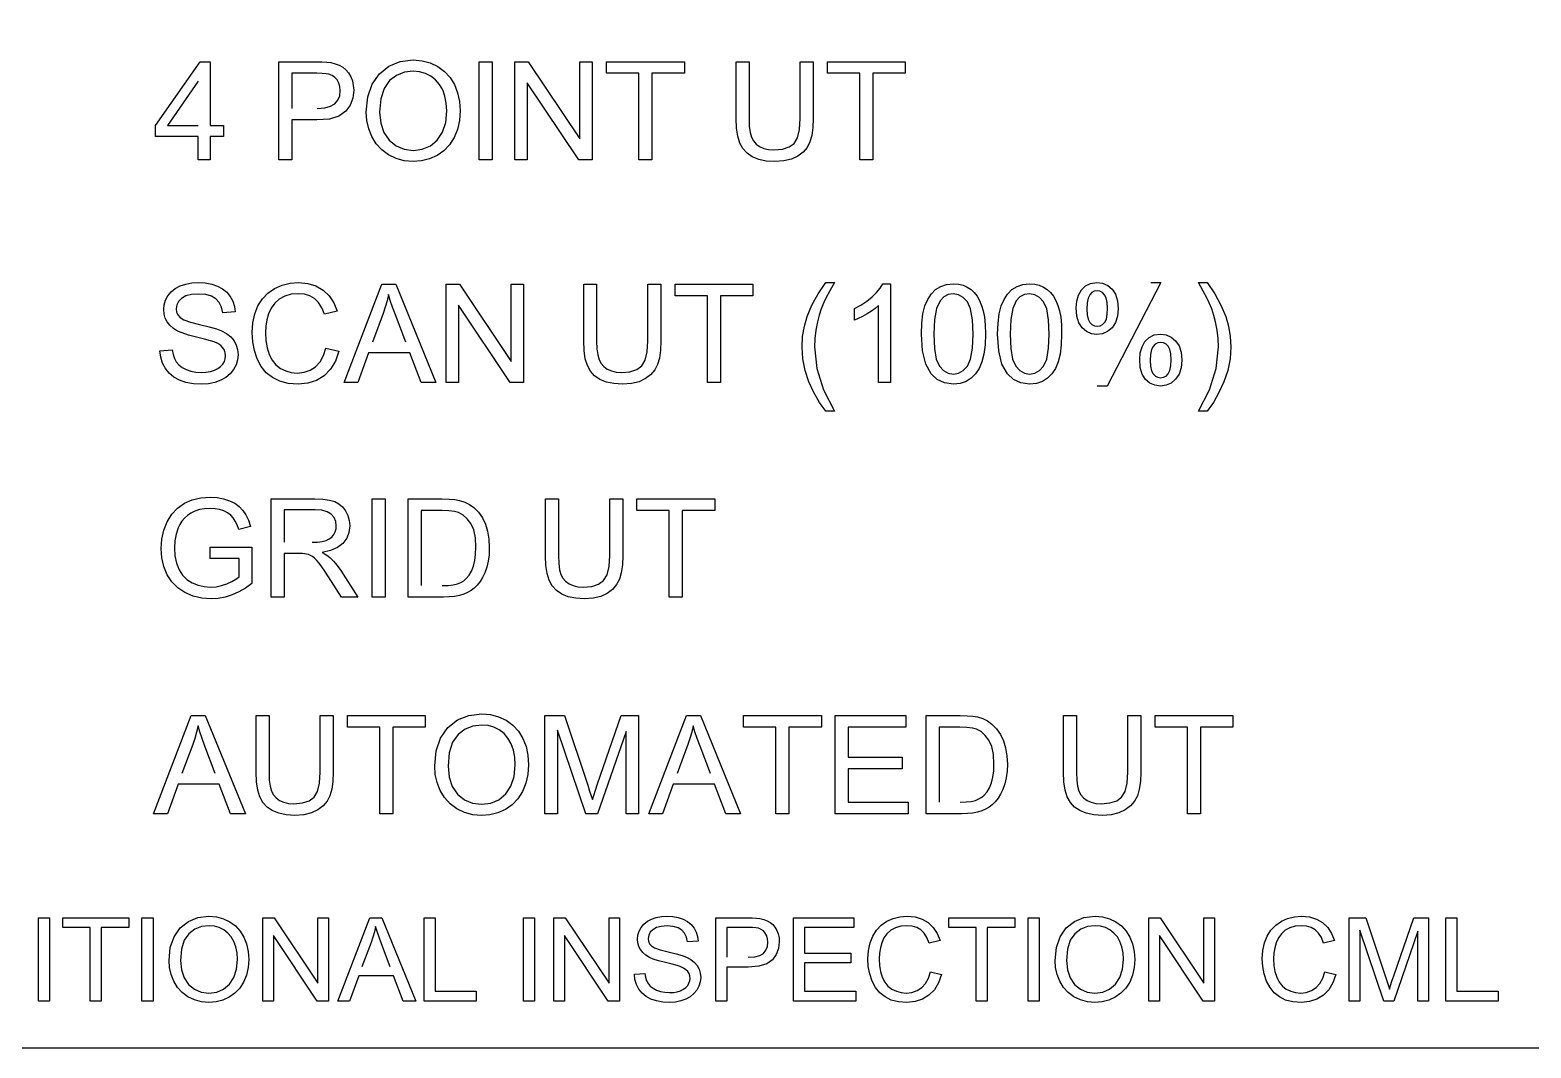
# Model space of a CAD drawing. Extents: x 0 to 17.2, y 0.1 to 11.3.
# Drawn here: x 3.34 to 4.326, y 0.225 to 0.893 of the extents above; entities that cross this region are included whole.
import ezdxf

# ---------------------------------------------------------------- set-up
doc = ezdxf.new("R2010")
doc.units = 0
doc.layers.add('BORDER', color=3, linetype='CONTINUOUS')
doc.layers.add('BORDERTEXT', color=7, linetype='CONTINUOUS')

msp = doc.modelspace()

# ---------------------------------------------------------------- linework, layer by layer
at = {"layer": 'BORDER'}
msp.add_lwpolyline([(0.1692, 0.22466), (17.0808, 0.22466), (17.0808, 11.16746), (0.1692, 11.16746), (0.1692, 0.22466)], dxfattribs=at)
at = {"layer": 'BORDERTEXT', "color": 7}
for points in [[(3.45038, 0.80777), (3.45038, 0.82321), (3.42242, 0.82321), (3.42242, 0.83046), (3.45183, 0.87224), (3.4583, 0.87224), (3.4583, 0.83046), (3.46701, 0.83046), (3.46701, 0.82321), (3.4583, 0.82321), (3.4583, 0.80777), (3.45038, 0.80777)], [(3.50333, 0.80777), (3.50333, 0.87224), (3.52764, 0.87224), (3.52764, 0.87224), (3.53159, 0.87217), (3.53485, 0.87196), (3.53745, 0.87162), (3.53745, 0.87162), (3.54044, 0.87093), (3.5431, 0.86993), (3.54541, 0.86861), (3.54541, 0.86861), (3.54741, 0.86693), (3.54913, 0.86486), (3.55057, 0.86239), (3.55057, 0.86239), (3.55166, 0.85963), (3.55231, 0.8567), (3.55253, 0.85359), (3.55253, 0.85359), (3.55195, 0.84839), (3.55021, 0.84375), (3.5473, 0.83968), (3.5473, 0.83968), (3.54287, 0.83651), (3.53657, 0.83461), (3.52839, 0.83398), (3.51186, 0.83398), (3.51186, 0.80777), (3.50333, 0.80777)], [(3.5608, 0.83917), (3.5608, 0.83917), (3.56176, 0.8491), (3.56463, 0.85747), (3.56942, 0.8643), (3.56942, 0.8643), (3.57572, 0.86934), (3.58314, 0.87237), (3.59167, 0.87338), (3.59167, 0.87338), (3.59742, 0.87291), (3.60279, 0.87148), (3.60776, 0.86911), (3.60776, 0.86911), (3.61216, 0.8659), (3.6158, 0.86193), (3.61869, 0.85722), (3.61869, 0.85722), (3.62078, 0.85191), (3.62203, 0.84614), (3.62245, 0.83992), (3.62245, 0.83992), (3.62201, 0.83361), (3.62069, 0.82776), (3.61849, 0.82237), (3.61849, 0.82237), (3.61548, 0.81763), (3.61175, 0.81372), (3.60728, 0.81065), (3.60728, 0.81065), (3.60231, 0.80844), (3.59709, 0.80712), (3.59162, 0.80667), (3.59162, 0.80667), (3.58577, 0.80716), (3.58035, 0.80863), (3.57535, 0.81107), (3.57535, 0.81107), (3.57096, 0.81436), (3.56734, 0.81836), (3.56449, 0.82308), (3.56449, 0.82308), (3.56244, 0.82825), (3.56121, 0.83361), (3.5608, 0.83917)], [(3.63489, 0.80777), (3.63489, 0.87224), (3.64342, 0.87224), (3.64342, 0.80777), (3.63489, 0.80777)], [(3.65837, 0.80777), (3.65837, 0.87224), (3.66712, 0.87224), (3.70098, 0.82162), (3.70098, 0.87224), (3.70916, 0.87224), (3.70916, 0.80777), (3.70041, 0.80777), (3.66655, 0.85843), (3.66655, 0.80777), (3.65837, 0.80777)], [(3.7399, 0.80777), (3.7399, 0.86463), (3.71866, 0.86463), (3.71866, 0.87224), (3.76975, 0.87224), (3.76975, 0.86463), (3.74843, 0.86463), (3.74843, 0.80777), (3.7399, 0.80777)], [(3.84582, 0.87224), (3.85436, 0.87224), (3.85436, 0.83499), (3.85436, 0.83499), (3.85411, 0.82896), (3.85338, 0.82381), (3.85216, 0.81956), (3.85216, 0.81956), (3.8503, 0.81598), (3.84765, 0.81288), (3.84422, 0.81026), (3.84422, 0.81026), (3.84, 0.80827), (3.83498, 0.80707), (3.82916, 0.80667), (3.82916, 0.80667), (3.82349, 0.80702), (3.81855, 0.80806), (3.81434, 0.8098), (3.81434, 0.8098), (3.81087, 0.81219), (3.80813, 0.8152), (3.80612, 0.81883), (3.80612, 0.81883), (3.80475, 0.82326), (3.80393, 0.82864), (3.80366, 0.83499), (3.80366, 0.87224), (3.81219, 0.87224), (3.81219, 0.83504), (3.81219, 0.83504), (3.81236, 0.82993), (3.81288, 0.8258), (3.81375, 0.82266), (3.81375, 0.82266), (3.81504, 0.82021), (3.81683, 0.81816), (3.81911, 0.81652), (3.81911, 0.81652), (3.82184, 0.81533), (3.82494, 0.81461), (3.82841, 0.81437), (3.82841, 0.81437), (3.83408, 0.81484), (3.83855, 0.81627), (3.84182, 0.81863), (3.84182, 0.81863), (3.84405, 0.82235), (3.84538, 0.82782), (3.84582, 0.83504), (3.84582, 0.87224)], [(3.88496, 0.80777), (3.88496, 0.86463), (3.86372, 0.86463), (3.86372, 0.87224), (3.91482, 0.87224), (3.91482, 0.86463), (3.89349, 0.86463), (3.89349, 0.80777), (3.88496, 0.80777)], [(3.45038, 0.85953), (3.4302, 0.83046), (3.45038, 0.83046)], [(3.52852, 0.84159), (3.52852, 0.84159), (3.5335, 0.84193), (3.53741, 0.84296), (3.54026, 0.84467), (3.54026, 0.84467), (3.54219, 0.847), (3.54335, 0.84988), (3.54374, 0.85333), (3.54374, 0.85333), (3.54351, 0.8559), (3.54283, 0.8582), (3.54169, 0.86025), (3.54169, 0.86025), (3.54018, 0.86196), (3.53839, 0.86322), (3.53631, 0.86406), (3.53631, 0.86406), (3.53446, 0.86438), (3.53181, 0.86457), (3.52835, 0.86463), (3.51186, 0.86463), (3.51186, 0.84159)], [(3.56959, 0.83904), (3.57029, 0.83182), (3.57238, 0.8257), (3.57586, 0.82068), (3.57586, 0.82068), (3.58039, 0.81695), (3.58563, 0.81472), (3.59158, 0.81397), (3.59158, 0.81397), (3.59762, 0.81473), (3.6029, 0.81698), (3.60743, 0.82075), (3.60743, 0.82075), (3.61089, 0.82589), (3.61296, 0.8323), (3.61365, 0.83996), (3.61365, 0.83996), (3.61336, 0.84499), (3.61247, 0.84957), (3.61099, 0.8537), (3.61099, 0.8537), (3.60894, 0.85732), (3.60635, 0.86036), (3.60321, 0.8628), (3.60321, 0.8628), (3.59965, 0.8646), (3.59582, 0.86568), (3.59171, 0.86604), (3.59171, 0.86604), (3.58595, 0.86535), (3.58076, 0.86327), (3.57612, 0.85981), (3.57612, 0.85981), (3.57249, 0.85474), (3.57032, 0.84782), (3.56959, 0.83904)], [(3.42532, 0.68236), (3.43337, 0.68306), (3.43337, 0.68306), (3.43392, 0.68003), (3.4348, 0.67738), (3.43603, 0.67512), (3.43603, 0.67512), (3.43768, 0.67319), (3.43984, 0.67152), (3.44251, 0.67011), (3.44251, 0.67011), (3.44557, 0.66905), (3.44886, 0.66841), (3.45241, 0.6682), (3.45241, 0.6682), (3.45553, 0.66836), (3.45841, 0.66884), (3.46103, 0.66965), (3.46103, 0.66965), (3.4633, 0.67073), (3.46516, 0.67206), (3.46659, 0.67363), (3.46659, 0.67363), (3.4676, 0.67536), (3.46821, 0.6772), (3.46841, 0.67915), (3.46841, 0.67915), (3.46822, 0.68108), (3.46763, 0.68285), (3.46665, 0.68444), (3.46665, 0.68444), (3.46523, 0.68587), (3.46329, 0.68714), (3.46085, 0.68825), (3.46085, 0.68825), (3.45842, 0.68905), (3.4546, 0.69009), (3.44937, 0.69139), (3.44937, 0.69139), (3.44404, 0.69279), (3.43989, 0.69413), (3.43693, 0.69541), (3.43693, 0.69541), (3.43411, 0.69716), (3.43182, 0.69916), (3.43005, 0.70142), (3.43005, 0.70142), (3.42879, 0.7039), (3.42803, 0.70658), (3.42778, 0.70944), (3.42778, 0.70944), (3.42809, 0.71263), (3.42901, 0.71567), (3.43055, 0.71857), (3.43055, 0.71857), (3.43268, 0.72117), (3.43538, 0.72332), (3.43864, 0.72501), (3.43864, 0.72501), (3.44232, 0.72623), (3.44627, 0.72696), (3.45047, 0.72721), (3.45047, 0.72721), (3.45506, 0.72695), (3.45928, 0.72618), (3.46311, 0.7249), (3.46311, 0.7249), (3.46648, 0.72312), (3.46929, 0.72085), (3.47153, 0.7181), (3.47153, 0.7181), (3.4732, 0.71498), (3.47425, 0.7116), (3.4747, 0.70795), (3.46652, 0.70733), (3.46652, 0.70733), (3.46573, 0.71107), (3.46424, 0.71415), (3.46206, 0.71657), (3.46206, 0.71657), (3.45912, 0.7183), (3.45537, 0.71934), (3.45082, 0.71969), (3.45082, 0.71969), (3.44613, 0.71937), (3.44237, 0.71843), (3.43954, 0.71685), (3.43954, 0.71685), (3.43758, 0.71483), (3.4364, 0.71255), (3.436, 0.71001), (3.436, 0.71001), (3.43628, 0.70783), (3.43712, 0.70593), (3.43851, 0.7043), (3.43851, 0.7043), (3.44103, 0.70279), (3.44532, 0.70126), (3.45137, 0.6997), (3.45137, 0.6997), (3.45758, 0.6982), (3.46234, 0.69683), (3.46564, 0.69559), (3.46564, 0.69559), (3.46907, 0.69371), (3.47184, 0.69152), (3.47395, 0.68902), (3.47395, 0.68902), (3.47544, 0.68623), (3.47634, 0.68317), (3.47664, 0.67985), (3.47664, 0.67985), (3.47631, 0.67648), (3.47533, 0.67325), (3.47369, 0.67015), (3.47369, 0.67015), (3.47144, 0.66734), (3.46862, 0.66498), (3.46522, 0.66307), (3.46522, 0.66307), (3.46139, 0.66167), (3.45725, 0.66083), (3.4528, 0.66055), (3.4528, 0.66055), (3.44728, 0.66083), (3.4424, 0.66168), (3.43814, 0.6631), (3.43814, 0.6631), (3.43448, 0.66508), (3.43139, 0.66764), (3.42886, 0.67077), (3.42886, 0.67077), (3.42697, 0.67433), (3.42579, 0.67819), (3.42532, 0.68236)], [(3.53428, 0.68425), (3.54281, 0.68209), (3.54281, 0.68209), (3.54055, 0.67564), (3.53733, 0.6703), (3.53316, 0.66606), (3.53316, 0.66606), (3.52817, 0.663), (3.52249, 0.66116), (3.51612, 0.66055), (3.51612, 0.66055), (3.50961, 0.66102), (3.50396, 0.66243), (3.49917, 0.66479), (3.49917, 0.66479), (3.49516, 0.66804), (3.49185, 0.67214), (3.48923, 0.67708), (3.48923, 0.67708), (3.48734, 0.68258), (3.4862, 0.68834), (3.48583, 0.69436), (3.48583, 0.69436), (3.48625, 0.70079), (3.48754, 0.70664), (3.48967, 0.71193), (3.48967, 0.71193), (3.4926, 0.71652), (3.49625, 0.72032), (3.50062, 0.72332), (3.50062, 0.72332), (3.50552, 0.72548), (3.51073, 0.72677), (3.51625, 0.72721), (3.51625, 0.72721), (3.52236, 0.72666), (3.52778, 0.72502), (3.53252, 0.72228), (3.53252, 0.72228), (3.53648, 0.71855), (3.53954, 0.71394), (3.54171, 0.70843), (3.53332, 0.70645), (3.53332, 0.70645), (3.5316, 0.71072), (3.52943, 0.71413), (3.52681, 0.7167), (3.52681, 0.7167), (3.52372, 0.71848), (3.52014, 0.71955), (3.51608, 0.71991), (3.51608, 0.71991), (3.5114, 0.71951), (3.50725, 0.71832), (3.50366, 0.71635), (3.50366, 0.71635), (3.50066, 0.7137), (3.49832, 0.71051), (3.49664, 0.70678), (3.49664, 0.70678), (3.49552, 0.70274), (3.49484, 0.69861), (3.49462, 0.6944), (3.49462, 0.6944), (3.49489, 0.68915), (3.49568, 0.68437), (3.49702, 0.68005), (3.49702, 0.68005), (3.49891, 0.6763), (3.50139, 0.67325), (3.50447, 0.67088), (3.50447, 0.67088), (3.50793, 0.66919), (3.51158, 0.66818), (3.51542, 0.66784), (3.51542, 0.66784), (3.51995, 0.6683), (3.524, 0.66968), (3.52755, 0.67198), (3.52755, 0.67198), (3.53051, 0.67518), (3.53275, 0.67927), (3.53428, 0.68425)], [(3.54624, 0.66164), (3.571, 0.72611), (3.58019, 0.72611), (3.60657, 0.66164), (3.59685, 0.66164), (3.58934, 0.68117), (3.56238, 0.68117), (3.5553, 0.66164), (3.54624, 0.66164)], [(3.6133, 0.66164), (3.6133, 0.72611), (3.62205, 0.72611), (3.65591, 0.6755), (3.65591, 0.72611), (3.66409, 0.72611), (3.66409, 0.66164), (3.65534, 0.66164), (3.62148, 0.7123), (3.62148, 0.66164), (3.6133, 0.66164)], [(3.74574, 0.72611), (3.75427, 0.72611), (3.75427, 0.68886), (3.75427, 0.68886), (3.75403, 0.68283), (3.7533, 0.67768), (3.75208, 0.67343), (3.75208, 0.67343), (3.75022, 0.66985), (3.74757, 0.66675), (3.74414, 0.66413), (3.74414, 0.66413), (3.73992, 0.66214), (3.7349, 0.66094), (3.72908, 0.66055), (3.72908, 0.66055), (3.72341, 0.66089), (3.71847, 0.66193), (3.71426, 0.66367), (3.71426, 0.66367), (3.71079, 0.66606), (3.70805, 0.66907), (3.70604, 0.6727), (3.70604, 0.6727), (3.70467, 0.67713), (3.70385, 0.68251), (3.70358, 0.68886), (3.70358, 0.72611), (3.71211, 0.72611), (3.71211, 0.68891), (3.71211, 0.68891), (3.71228, 0.6838), (3.7128, 0.67967), (3.71367, 0.67653), (3.71367, 0.67653), (3.71496, 0.67408), (3.71674, 0.67203), (3.71903, 0.67039), (3.71903, 0.67039), (3.72176, 0.6692), (3.72486, 0.66848), (3.72833, 0.66824), (3.72833, 0.66824), (3.734, 0.66871), (3.73847, 0.67014), (3.74174, 0.67251), (3.74174, 0.67251), (3.74397, 0.67622), (3.7453, 0.68169), (3.74574, 0.68891), (3.74574, 0.72611)], [(3.78488, 0.66164), (3.78488, 0.7185), (3.76364, 0.7185), (3.76364, 0.72611), (3.81474, 0.72611), (3.81474, 0.7185), (3.79341, 0.7185), (3.79341, 0.66164), (3.78488, 0.66164)], [(3.86262, 0.64269), (3.86262, 0.64269), (3.85848, 0.64852), (3.85479, 0.65497), (3.85154, 0.66204), (3.85154, 0.66204), (3.84902, 0.66952), (3.84752, 0.67717), (3.84701, 0.68499), (3.84701, 0.68499), (3.84739, 0.69187), (3.84852, 0.69856), (3.8504, 0.70504), (3.8504, 0.70504), (3.85351, 0.71245), (3.85759, 0.71984), (3.86262, 0.72721), (3.86829, 0.72721), (3.86829, 0.72721), (3.86515, 0.72169), (3.8628, 0.71734), (3.86126, 0.71415), (3.86126, 0.71415), (3.8596, 0.71004), (3.85819, 0.70582), (3.85704, 0.70148), (3.85704, 0.70148), (3.85599, 0.69599), (3.85536, 0.69048), (3.85515, 0.68495), (3.85515, 0.68495), (3.85661, 0.67085), (3.86099, 0.65677), (3.86829, 0.64269), (3.86262, 0.64269)], [(3.9051, 0.66164), (3.89718, 0.66164), (3.89718, 0.71208), (3.89718, 0.71208), (3.89508, 0.71026), (3.89258, 0.70845), (3.88969, 0.70663), (3.88969, 0.70663), (3.8867, 0.70496), (3.88392, 0.7036), (3.88135, 0.70254), (3.88135, 0.71019), (3.88135, 0.71019), (3.88559, 0.71242), (3.88946, 0.71494), (3.89296, 0.71775), (3.89296, 0.71775), (3.89595, 0.72068), (3.8983, 0.72356), (3.9, 0.72637), (3.9051, 0.72637), (3.9051, 0.66164)], [(3.92537, 0.69344), (3.92537, 0.69344), (3.92563, 0.70056), (3.92642, 0.7067), (3.92772, 0.71184), (3.92772, 0.71184), (3.92954, 0.71613), (3.93188, 0.71971), (3.93471, 0.72259), (3.93471, 0.72259), (3.93807, 0.72469), (3.94196, 0.72595), (3.94639, 0.72637), (3.94639, 0.72637), (3.94971, 0.72614), (3.95274, 0.72544), (3.95549, 0.72428), (3.95549, 0.72428), (3.95795, 0.72268), (3.9601, 0.72068), (3.96195, 0.71826), (3.96195, 0.71826), (3.96353, 0.71544), (3.96487, 0.71225), (3.96596, 0.70867), (3.96596, 0.70867), (3.96676, 0.70447), (3.96725, 0.69939), (3.96741, 0.69344), (3.96741, 0.69344), (3.96715, 0.68636), (3.96637, 0.68025), (3.96508, 0.67512), (3.96508, 0.67512), (3.96327, 0.67083), (3.96094, 0.66724), (3.95811, 0.66435), (3.95811, 0.66435), (3.95474, 0.66224), (3.95084, 0.66097), (3.94639, 0.66055), (3.94639, 0.66055), (3.94062, 0.66129), (3.93574, 0.66352), (3.93175, 0.66723), (3.93175, 0.66723), (3.9282, 0.67372), (3.92608, 0.68245), (3.92537, 0.69344)], [(3.9335, 0.69344), (3.93392, 0.68403), (3.93516, 0.67699), (3.93722, 0.67231), (3.93722, 0.67231), (3.93989, 0.66939), (3.94295, 0.66764), (3.94639, 0.66705), (3.94639, 0.66705), (3.94983, 0.66764), (3.95289, 0.6694), (3.95556, 0.67233), (3.95556, 0.67233), (3.95762, 0.67702), (3.95886, 0.68406), (3.95927, 0.69344), (3.95927, 0.69344), (3.95886, 0.70286), (3.95762, 0.70991), (3.95556, 0.71459), (3.95556, 0.71459), (3.95288, 0.71749), (3.94979, 0.71924), (3.9463, 0.71982), (3.9463, 0.71982), (3.94291, 0.71931), (3.94001, 0.71777), (3.93759, 0.7152), (3.93759, 0.7152), (3.93532, 0.71017), (3.93396, 0.70291), (3.9335, 0.69344)], [(3.97545, 0.69344), (3.97545, 0.69344), (3.97572, 0.70056), (3.9765, 0.7067), (3.97781, 0.71184), (3.97781, 0.71184), (3.97963, 0.71613), (3.98196, 0.71971), (3.9848, 0.72259), (3.9848, 0.72259), (3.98816, 0.72469), (3.99205, 0.72595), (3.99647, 0.72637), (3.99647, 0.72637), (3.99979, 0.72614), (4.00282, 0.72544), (4.00558, 0.72428), (4.00558, 0.72428), (4.00803, 0.72268), (4.01019, 0.72068), (4.01204, 0.71826), (4.01204, 0.71826), (4.01362, 0.71544), (4.01495, 0.71225), (4.01604, 0.70867), (4.01604, 0.70867), (4.01685, 0.70447), (4.01733, 0.69939), (4.01749, 0.69344), (4.01749, 0.69344), (4.01723, 0.68636), (4.01646, 0.68025), (4.01516, 0.67512), (4.01516, 0.67512), (4.01335, 0.67083), (4.01103, 0.66724), (4.00819, 0.66435), (4.00819, 0.66435), (4.00483, 0.66224), (4.00092, 0.66097), (3.99647, 0.66055), (3.99647, 0.66055), (3.9907, 0.66129), (3.98582, 0.66352), (3.98183, 0.66723), (3.98183, 0.66723), (3.97829, 0.67372), (3.97616, 0.68245), (3.97545, 0.69344)], [(3.98359, 0.69344), (3.984, 0.68403), (3.98524, 0.67699), (3.9873, 0.67231), (3.9873, 0.67231), (3.98997, 0.66939), (3.99303, 0.66764), (3.99647, 0.66705), (3.99647, 0.66705), (3.99991, 0.66764), (4.00297, 0.6694), (4.00564, 0.67233), (4.00564, 0.67233), (4.00771, 0.67702), (4.00894, 0.68406), (4.00936, 0.69344), (4.00936, 0.69344), (4.00894, 0.70286), (4.00771, 0.70991), (4.00564, 0.71459), (4.00564, 0.71459), (4.00296, 0.71749), (3.99988, 0.71924), (3.99638, 0.71982), (3.99638, 0.71982), (3.99299, 0.71931), (3.99009, 0.71777), (3.98768, 0.7152), (3.98768, 0.7152), (3.98541, 0.71017), (3.98404, 0.70291), (3.98359, 0.69344)], [(4.02703, 0.71063), (4.02703, 0.71063), (4.02742, 0.715), (4.02858, 0.71892), (4.03051, 0.72237), (4.03051, 0.72237), (4.03317, 0.72506), (4.03653, 0.72667), (4.04058, 0.72721), (4.04058, 0.72721), (4.04439, 0.72673), (4.04774, 0.72528), (4.05062, 0.72288), (4.05062, 0.72288), (4.05284, 0.71954), (4.05416, 0.71529), (4.0546, 0.71015), (4.0546, 0.71015), (4.05416, 0.70511), (4.05282, 0.70091), (4.05058, 0.69755), (4.05058, 0.69755), (4.04769, 0.69509), (4.04439, 0.69362), (4.04066, 0.69313), (4.04066, 0.69313), (4.03698, 0.69361), (4.03374, 0.69506), (4.03093, 0.69748), (4.03093, 0.69748), (4.02876, 0.70088), (4.02747, 0.70526), (4.02703, 0.71063)], [(4.0408, 0.72175), (4.03894, 0.72147), (4.03731, 0.72062), (4.03589, 0.7192), (4.03589, 0.7192), (4.03481, 0.71703), (4.03415, 0.71391), (4.03394, 0.70984), (4.03394, 0.70984), (4.03416, 0.70611), (4.03482, 0.7032), (4.03592, 0.70111), (4.03592, 0.70111), (4.03734, 0.6997), (4.03896, 0.69886), (4.0408, 0.69858), (4.0408, 0.69858), (4.04268, 0.69886), (4.04432, 0.69971), (4.04574, 0.70113), (4.04574, 0.70113), (4.04683, 0.7033), (4.04748, 0.70641), (4.0477, 0.71045), (4.0477, 0.71045), (4.04748, 0.7142), (4.04682, 0.71713), (4.04572, 0.71923), (4.04572, 0.71923), (4.04429, 0.72063), (4.04265, 0.72147), (4.0408, 0.72175)], [(4.07611, 0.72721), (4.08253, 0.72721), (4.04739, 0.65927), (4.04084, 0.65927)], [(4.113, 0.64269), (4.10733, 0.64269), (4.10733, 0.64269), (4.11463, 0.65677), (4.11901, 0.67085), (4.12047, 0.68495), (4.12047, 0.68495), (4.12026, 0.69045), (4.11963, 0.69591), (4.11858, 0.70135), (4.11858, 0.70135), (4.11745, 0.70569), (4.11606, 0.70991), (4.11441, 0.71402), (4.11441, 0.71402), (4.11286, 0.71724), (4.1105, 0.72164), (4.10733, 0.72721), (4.113, 0.72721), (4.113, 0.72721), (4.11803, 0.71984), (4.12211, 0.71245), (4.12522, 0.70504), (4.12522, 0.70504), (4.1271, 0.69856), (4.12823, 0.69187), (4.12861, 0.68499), (4.12861, 0.68499), (4.1281, 0.67717), (4.12659, 0.66952), (4.12406, 0.66204), (4.12406, 0.66204), (4.12081, 0.65497), (4.11712, 0.64852), (4.113, 0.64269)], [(3.5867, 0.68812), (3.57997, 0.70597), (3.57997, 0.70597), (3.57809, 0.71107), (3.57657, 0.71552), (3.5754, 0.71934), (3.5754, 0.71934), (3.57446, 0.71521), (3.57331, 0.71111), (3.57192, 0.70702), (3.56484, 0.68812)], [(4.06872, 0.67677), (4.0691, 0.68117), (4.07026, 0.68509), (4.07219, 0.68853), (4.07219, 0.68853), (4.07486, 0.69121), (4.07823, 0.69281), (4.08231, 0.69335), (4.08231, 0.69335), (4.08612, 0.69287), (4.08947, 0.69142), (4.09235, 0.68902), (4.09235, 0.68902), (4.09456, 0.68568), (4.09589, 0.68143), (4.09633, 0.67629), (4.09633, 0.67629), (4.09589, 0.67125), (4.09455, 0.66705), (4.09231, 0.66369), (4.09231, 0.66369), (4.08942, 0.66123), (4.0861, 0.65976), (4.08235, 0.65927), (4.08235, 0.65927), (4.07867, 0.65976), (4.07542, 0.66121), (4.07261, 0.66365), (4.07261, 0.66365), (4.07045, 0.66705), (4.06915, 0.67142), (4.06872, 0.67677)], [(4.08253, 0.6879), (4.08065, 0.68761), (4.079, 0.68676), (4.07758, 0.68535), (4.07758, 0.68535), (4.07649, 0.68317), (4.07584, 0.68005), (4.07562, 0.67598), (4.07562, 0.67598), (4.07584, 0.67228), (4.0765, 0.66937), (4.0776, 0.66727), (4.0776, 0.66727), (4.07902, 0.66586), (4.08065, 0.66501), (4.08248, 0.66472), (4.08248, 0.66472), (4.08439, 0.66501), (4.08605, 0.66586), (4.08747, 0.66727), (4.08747, 0.66727), (4.08856, 0.66944), (4.08921, 0.67255), (4.08943, 0.67659), (4.08943, 0.67659), (4.08921, 0.68034), (4.08855, 0.68327), (4.08745, 0.68537), (4.08745, 0.68537), (4.08602, 0.68677), (4.08438, 0.68761), (4.08253, 0.6879)], [(3.45839, 0.54597), (3.45839, 0.55353), (3.48569, 0.55357), (3.48569, 0.52965), (3.48569, 0.52965), (3.48146, 0.52659), (3.47713, 0.52407), (3.47272, 0.52211), (3.47272, 0.52211), (3.46823, 0.52071), (3.46365, 0.51986), (3.459, 0.51958), (3.459, 0.51958), (3.45286, 0.52003), (3.44711, 0.52139), (3.44174, 0.52365), (3.44174, 0.52365), (3.43699, 0.52676), (3.43309, 0.53069), (3.43002, 0.53541), (3.43002, 0.53541), (3.42783, 0.54074), (3.42651, 0.54647), (3.42607, 0.55261), (3.42607, 0.55261), (3.4265, 0.55874), (3.42782, 0.5646), (3.43, 0.57017), (3.43, 0.57017), (3.43301, 0.57514), (3.43678, 0.57918), (3.44133, 0.58229), (3.44133, 0.58229), (3.4465, 0.58449), (3.45217, 0.5858), (3.45834, 0.58624), (3.45834, 0.58624), (3.46285, 0.58599), (3.46707, 0.58524), (3.47098, 0.58398), (3.47098, 0.58398), (3.47448, 0.58227), (3.47743, 0.58017), (3.47985, 0.57767), (3.47985, 0.57767), (3.48181, 0.5747), (3.48344, 0.57118), (3.48473, 0.56712), (3.47703, 0.56501), (3.47703, 0.56501), (3.47599, 0.56805), (3.47478, 0.57063), (3.47343, 0.57274), (3.47343, 0.57274), (3.47178, 0.5745), (3.46973, 0.576), (3.46727, 0.57725), (3.46727, 0.57725), (3.4645, 0.57819), (3.46154, 0.57876), (3.45839, 0.57894), (3.45839, 0.57894), (3.45466, 0.57875), (3.45129, 0.57815), (3.44827, 0.57716), (3.44827, 0.57716), (3.44561, 0.57585), (3.44332, 0.57429), (3.44139, 0.57248), (3.44139, 0.57248), (3.43978, 0.57048), (3.43842, 0.56836), (3.43732, 0.56611), (3.43732, 0.56611), (3.43596, 0.56201), (3.43514, 0.55768), (3.43486, 0.55313), (3.43486, 0.55313), (3.43519, 0.5477), (3.43618, 0.54289), (3.43783, 0.53871), (3.43783, 0.53871), (3.44011, 0.53517), (3.44299, 0.5323), (3.44647, 0.53009), (3.44647, 0.53009), (3.45033, 0.52853), (3.45435, 0.52759), (3.45852, 0.52728), (3.45852, 0.52728), (3.46218, 0.52751), (3.46579, 0.52823), (3.46934, 0.52941), (3.46934, 0.52941), (3.47257, 0.53086), (3.47524, 0.53238), (3.47734, 0.53396), (3.47734, 0.54597), (3.45839, 0.54597)], [(3.4984, 0.52068), (3.4984, 0.58515), (3.52698, 0.58515), (3.52698, 0.58515), (3.53227, 0.58495), (3.53664, 0.58437), (3.54009, 0.58341), (3.54009, 0.58341), (3.54288, 0.58195), (3.54527, 0.57991), (3.54725, 0.57727), (3.54725, 0.57727), (3.54874, 0.57424), (3.54964, 0.571), (3.54994, 0.56756), (3.54994, 0.56756), (3.54944, 0.56322), (3.54796, 0.55937), (3.5455, 0.55599), (3.5455, 0.55599), (3.542, 0.55324), (3.53742, 0.55124), (3.53178, 0.55001), (3.53178, 0.55001), (3.53385, 0.54893), (3.53557, 0.54786), (3.53692, 0.5468), (3.53692, 0.5468), (3.53937, 0.54432), (3.54173, 0.54147), (3.544, 0.53823), (3.55521, 0.52068), (3.54448, 0.52068), (3.53595, 0.53409), (3.53595, 0.53409), (3.53361, 0.53766), (3.53156, 0.54062), (3.5298, 0.54298), (3.5298, 0.54298), (3.52824, 0.54482), (3.5268, 0.54626), (3.52547, 0.54729), (3.52547, 0.54729), (3.52418, 0.54802), (3.52289, 0.54859), (3.52157, 0.549), (3.52157, 0.549), (3.5204, 0.54917), (3.51882, 0.54927), (3.51683, 0.54931), (3.50693, 0.54931), (3.50693, 0.52068), (3.4984, 0.52068)], [(3.56476, 0.52068), (3.56476, 0.58515), (3.57329, 0.58515), (3.57329, 0.52068), (3.56476, 0.52068)], [(3.58832, 0.52068), (3.58832, 0.58515), (3.61053, 0.58515), (3.61053, 0.58515), (3.61515, 0.58504), (3.61897, 0.58473), (3.62201, 0.58422), (3.62201, 0.58422), (3.62552, 0.58314), (3.62867, 0.5816), (3.63146, 0.5796), (3.63146, 0.5796), (3.63458, 0.57647), (3.63712, 0.57279), (3.63909, 0.56859), (3.63909, 0.56859), (3.64049, 0.56391), (3.64134, 0.5588), (3.64162, 0.55327), (3.64162, 0.55327), (3.64143, 0.54856), (3.64086, 0.54422), (3.6399, 0.54025), (3.6399, 0.54025), (3.63865, 0.53669), (3.63719, 0.53356), (3.63551, 0.53086), (3.63551, 0.53086), (3.63366, 0.52856), (3.63171, 0.52661), (3.62964, 0.52501), (3.62964, 0.52501), (3.62736, 0.52371), (3.6248, 0.52263), (3.62194, 0.52178), (3.62194, 0.52178), (3.61879, 0.52117), (3.61534, 0.5208), (3.61159, 0.52068), (3.58832, 0.52068)], [(3.72068, 0.58515), (3.72921, 0.58515), (3.72921, 0.5479), (3.72921, 0.5479), (3.72897, 0.54187), (3.72823, 0.53672), (3.72701, 0.53247), (3.72701, 0.53247), (3.72515, 0.52889), (3.72251, 0.52579), (3.71908, 0.52317), (3.71908, 0.52317), (3.71485, 0.52118), (3.70983, 0.51998), (3.70401, 0.51958), (3.70401, 0.51958), (3.69834, 0.51993), (3.6934, 0.52097), (3.6892, 0.5227), (3.6892, 0.5227), (3.68572, 0.5251), (3.68298, 0.52811), (3.68097, 0.53174), (3.68097, 0.53174), (3.67961, 0.53617), (3.67878, 0.54155), (3.67851, 0.5479), (3.67851, 0.58515), (3.68704, 0.58515), (3.68704, 0.54794), (3.68704, 0.54794), (3.68721, 0.54284), (3.68774, 0.53871), (3.6886, 0.53557), (3.6886, 0.53557), (3.68989, 0.53312), (3.69168, 0.53107), (3.69397, 0.52943), (3.69397, 0.52943), (3.69669, 0.52824), (3.69979, 0.52752), (3.70327, 0.52728), (3.70327, 0.52728), (3.70894, 0.52775), (3.71341, 0.52917), (3.71668, 0.53154), (3.71668, 0.53154), (3.7189, 0.53526), (3.72024, 0.54073), (3.72068, 0.54794), (3.72068, 0.58515)], [(3.75982, 0.52068), (3.75982, 0.57754), (3.73858, 0.57754), (3.73858, 0.58515), (3.78967, 0.58515), (3.78967, 0.57754), (3.76835, 0.57754), (3.76835, 0.52068), (3.75982, 0.52068)], [(3.52527, 0.5567), (3.52527, 0.5567), (3.52888, 0.55683), (3.53193, 0.55723), (3.53441, 0.5579), (3.53441, 0.5579), (3.53644, 0.55887), (3.53811, 0.56016), (3.53943, 0.56177), (3.53943, 0.56177), (3.54038, 0.5636), (3.54095, 0.56553), (3.54114, 0.56756), (3.54114, 0.56756), (3.54077, 0.57042), (3.53967, 0.57293), (3.53782, 0.57508), (3.53782, 0.57508), (3.53518, 0.57671), (3.53169, 0.57769), (3.52733, 0.57802), (3.50693, 0.57802), (3.50693, 0.5567)], [(3.61062, 0.52829), (3.61062, 0.52829), (3.61456, 0.52842), (3.6179, 0.52882), (3.62062, 0.52948), (3.62062, 0.52948), (3.62288, 0.53038), (3.6248, 0.53149), (3.6264, 0.53282), (3.6264, 0.53282), (3.62828, 0.53507), (3.62985, 0.53779), (3.63113, 0.54098), (3.63113, 0.54098), (3.63207, 0.54463), (3.63264, 0.54877), (3.63282, 0.5534), (3.63282, 0.5534), (3.63246, 0.55962), (3.63135, 0.5648), (3.6295, 0.56894), (3.6295, 0.56894), (3.62713, 0.57216), (3.62444, 0.57459), (3.62144, 0.57622), (3.62144, 0.57622), (3.61868, 0.57695), (3.61501, 0.57739), (3.6104, 0.57754), (3.59685, 0.57754), (3.59685, 0.52829)], [(3.60574, 0.40985), (3.60574, 0.40985), (3.60669, 0.41977), (3.60957, 0.42815), (3.61436, 0.43498), (3.61436, 0.43498), (3.62066, 0.44002), (3.62807, 0.44305), (3.63661, 0.44406), (3.63661, 0.44406), (3.64236, 0.44358), (3.64773, 0.44216), (3.6527, 0.43979), (3.6527, 0.43979), (3.6571, 0.43658), (3.66074, 0.43261), (3.66363, 0.4279), (3.66363, 0.4279), (3.66572, 0.42259), (3.66697, 0.41682), (3.66739, 0.4106), (3.66739, 0.4106), (3.66695, 0.40429), (3.66563, 0.39844), (3.66343, 0.39305), (3.66343, 0.39305), (3.66042, 0.38831), (3.65669, 0.3844), (3.65222, 0.38133), (3.65222, 0.38133), (3.64725, 0.37912), (3.64203, 0.3778), (3.63656, 0.37735), (3.63656, 0.37735), (3.63071, 0.37784), (3.62529, 0.37931), (3.62029, 0.38175), (3.62029, 0.38175), (3.6159, 0.38504), (3.61228, 0.38904), (3.60943, 0.39375), (3.60943, 0.39375), (3.60738, 0.39892), (3.60615, 0.40429), (3.60574, 0.40985)], [(3.42114, 0.37845), (3.4459, 0.44292), (3.45509, 0.44292), (3.48147, 0.37845), (3.47175, 0.37845), (3.46424, 0.39798), (3.43728, 0.39798), (3.4302, 0.37845), (3.42114, 0.37845)], [(3.4616, 0.40492), (3.45487, 0.42278), (3.45487, 0.42278), (3.45299, 0.42788), (3.45147, 0.43233), (3.4503, 0.43614), (3.4503, 0.43614), (3.44936, 0.43202), (3.4482, 0.42792), (3.44682, 0.42383), (3.43974, 0.40492)], [(3.53059, 0.44292), (3.53912, 0.44292), (3.53912, 0.40567), (3.53912, 0.40567), (3.53888, 0.39964), (3.53814, 0.39449), (3.53692, 0.39024), (3.53692, 0.39024), (3.53506, 0.38666), (3.53242, 0.38356), (3.52898, 0.38094), (3.52898, 0.38094), (3.52476, 0.37895), (3.51974, 0.37775), (3.51392, 0.37735), (3.51392, 0.37735), (3.50825, 0.3777), (3.50331, 0.37874), (3.4991, 0.38048), (3.4991, 0.38048), (3.49563, 0.38287), (3.49289, 0.38588), (3.49088, 0.38951), (3.49088, 0.38951), (3.48951, 0.39394), (3.48869, 0.39932), (3.48842, 0.40567), (3.48842, 0.44292), (3.49695, 0.44292), (3.49695, 0.40572), (3.49695, 0.40572), (3.49712, 0.40061), (3.49764, 0.39648), (3.49851, 0.39334), (3.49851, 0.39334), (3.4998, 0.39089), (3.50159, 0.38884), (3.50388, 0.3872), (3.50388, 0.3872), (3.5066, 0.38601), (3.5097, 0.38529), (3.51318, 0.38505), (3.51318, 0.38505), (3.51885, 0.38552), (3.52332, 0.38694), (3.52659, 0.38931), (3.52659, 0.38931), (3.52881, 0.39303), (3.53014, 0.3985), (3.53059, 0.40572), (3.53059, 0.44292)], [(3.56972, 0.37845), (3.56972, 0.43531), (3.54849, 0.43531), (3.54849, 0.44292), (3.59958, 0.44292), (3.59958, 0.43531), (3.57825, 0.43531), (3.57825, 0.37845), (3.56972, 0.37845)], [(3.61453, 0.40972), (3.61523, 0.4025), (3.61732, 0.39638), (3.6208, 0.39136), (3.6208, 0.39136), (3.62533, 0.38763), (3.63057, 0.3854), (3.63652, 0.38465), (3.63652, 0.38465), (3.64256, 0.38541), (3.64784, 0.38766), (3.65237, 0.39142), (3.65237, 0.39142), (3.65583, 0.39657), (3.6579, 0.40297), (3.65859, 0.41064), (3.65859, 0.41064), (3.6583, 0.41567), (3.65741, 0.42025), (3.65593, 0.42438), (3.65593, 0.42438), (3.65388, 0.428), (3.65129, 0.43104), (3.64815, 0.43348), (3.64815, 0.43348), (3.64459, 0.43528), (3.64076, 0.43636), (3.63665, 0.43672), (3.63665, 0.43672), (3.63089, 0.43602), (3.6257, 0.43395), (3.62106, 0.43049), (3.62106, 0.43049), (3.61743, 0.42542), (3.61526, 0.41849), (3.61453, 0.40972)], [(3.67812, 0.37845), (3.67812, 0.44292), (3.69095, 0.44292), (3.70621, 0.39727), (3.70621, 0.39727), (3.70749, 0.39338), (3.70852, 0.3902), (3.70929, 0.38773), (3.70929, 0.38773), (3.71016, 0.39044), (3.7113, 0.39389), (3.71272, 0.39806), (3.72816, 0.44292), (3.73963, 0.44292), (3.73963, 0.37845), (3.73141, 0.37845), (3.73141, 0.43241), (3.71268, 0.37845), (3.70498, 0.37845), (3.68634, 0.43333), (3.68634, 0.37845), (3.67812, 0.37845)], [(3.74632, 0.37845), (3.77107, 0.44292), (3.78026, 0.44292), (3.80665, 0.37845), (3.79693, 0.37845), (3.78941, 0.39798), (3.76245, 0.39798), (3.75537, 0.37845), (3.74632, 0.37845)], [(3.78677, 0.40492), (3.78004, 0.42278), (3.78004, 0.42278), (3.77817, 0.42788), (3.77664, 0.43233), (3.77547, 0.43614), (3.77547, 0.43614), (3.77454, 0.43202), (3.77338, 0.42792), (3.772, 0.42383), (3.76492, 0.40492)], [(3.82986, 0.37845), (3.82986, 0.43531), (3.80862, 0.43531), (3.80862, 0.44292), (3.85972, 0.44292), (3.85972, 0.43531), (3.83839, 0.43531), (3.83839, 0.37845), (3.82986, 0.37845)], [(3.86865, 0.37845), (3.86865, 0.44292), (3.91526, 0.44292), (3.91526, 0.43531), (3.87718, 0.43531), (3.87718, 0.41556), (3.91284, 0.41556), (3.91284, 0.408), (3.87718, 0.408), (3.87718, 0.38606), (3.91675, 0.38606), (3.91675, 0.37845), (3.86865, 0.37845)], [(3.92854, 0.37845), (3.92854, 0.44292), (3.95074, 0.44292), (3.95074, 0.44292), (3.95536, 0.44281), (3.95918, 0.44251), (3.96222, 0.44199), (3.96222, 0.44199), (3.96573, 0.44091), (3.96888, 0.43937), (3.97167, 0.43738), (3.97167, 0.43738), (3.97479, 0.43424), (3.97733, 0.43056), (3.9793, 0.42636), (3.9793, 0.42636), (3.98071, 0.42168), (3.98155, 0.41657), (3.98183, 0.41104), (3.98183, 0.41104), (3.98164, 0.40633), (3.98107, 0.40199), (3.98012, 0.39802), (3.98012, 0.39802), (3.97886, 0.39446), (3.9774, 0.39133), (3.97572, 0.38863), (3.97572, 0.38863), (3.97387, 0.38633), (3.97192, 0.38438), (3.96985, 0.38278), (3.96985, 0.38278), (3.96758, 0.38148), (3.96501, 0.3804), (3.96215, 0.37955), (3.96215, 0.37955), (3.959, 0.37894), (3.95555, 0.37857), (3.9518, 0.37845), (3.92854, 0.37845)], [(3.95083, 0.38606), (3.95083, 0.38606), (3.95478, 0.38619), (3.95811, 0.38659), (3.96083, 0.38725), (3.96083, 0.38725), (3.96309, 0.38815), (3.96502, 0.38926), (3.96662, 0.39059), (3.96662, 0.39059), (3.96849, 0.39284), (3.97007, 0.39556), (3.97134, 0.39875), (3.97134, 0.39875), (3.97228, 0.4024), (3.97285, 0.40654), (3.97304, 0.41117), (3.97304, 0.41117), (3.97267, 0.41739), (3.97156, 0.42257), (3.96972, 0.42671), (3.96972, 0.42671), (3.96734, 0.42993), (3.96465, 0.43236), (3.96165, 0.43399), (3.96165, 0.43399), (3.9589, 0.43472), (3.95522, 0.43516), (3.95061, 0.43531), (3.93707, 0.43531), (3.93707, 0.38606)], [(4.06089, 0.44292), (4.06942, 0.44292), (4.06942, 0.40567), (4.06942, 0.40567), (4.06918, 0.39964), (4.06845, 0.39449), (4.06722, 0.39024), (4.06722, 0.39024), (4.06536, 0.38666), (4.06272, 0.38356), (4.05929, 0.38094), (4.05929, 0.38094), (4.05506, 0.37895), (4.05004, 0.37775), (4.04423, 0.37735), (4.04423, 0.37735), (4.03855, 0.3777), (4.03361, 0.37874), (4.02941, 0.38048), (4.02941, 0.38048), (4.02593, 0.38287), (4.02319, 0.38588), (4.02119, 0.38951), (4.02119, 0.38951), (4.01982, 0.39394), (4.019, 0.39932), (4.01872, 0.40567), (4.01872, 0.44292), (4.02725, 0.44292), (4.02725, 0.40572), (4.02725, 0.40572), (4.02743, 0.40061), (4.02795, 0.39648), (4.02881, 0.39334), (4.02881, 0.39334), (4.0301, 0.39089), (4.03189, 0.38884), (4.03418, 0.3872), (4.03418, 0.3872), (4.0369, 0.38601), (4.04, 0.38529), (4.04348, 0.38505), (4.04348, 0.38505), (4.04915, 0.38552), (4.05362, 0.38694), (4.05689, 0.38931), (4.05689, 0.38931), (4.05911, 0.39303), (4.06045, 0.3985), (4.06089, 0.40572), (4.06089, 0.44292)], [(4.10003, 0.37845), (4.10003, 0.43531), (4.07879, 0.43531), (4.07879, 0.44292), (4.12988, 0.44292), (4.12988, 0.43531), (4.10856, 0.43531), (4.10856, 0.37845), (4.10003, 0.37845)], [(3.34558, 0.25549), (3.34558, 0.3102), (3.35282, 0.3102), (3.35282, 0.25549), (3.34558, 0.25549)], [(3.37951, 0.25549), (3.37951, 0.30374), (3.36148, 0.30374), (3.36148, 0.3102), (3.40485, 0.3102), (3.40485, 0.30374), (3.38675, 0.30374), (3.38675, 0.25549), (3.37951, 0.25549)], [(3.41351, 0.25549), (3.41351, 0.3102), (3.42075, 0.3102), (3.42075, 0.25549), (3.41351, 0.25549)], [(3.43131, 0.28213), (3.43131, 0.28213), (3.43212, 0.29056), (3.43456, 0.29767), (3.43862, 0.30346), (3.43862, 0.30346), (3.44397, 0.30774), (3.45027, 0.31031), (3.45751, 0.31117), (3.45751, 0.31117), (3.46239, 0.31077), (3.46695, 0.30956), (3.47117, 0.30755), (3.47117, 0.30755), (3.4749, 0.30482), (3.47799, 0.30145), (3.48044, 0.29745), (3.48044, 0.29745), (3.48222, 0.29294), (3.48328, 0.28805), (3.48363, 0.28277), (3.48363, 0.28277), (3.48326, 0.27741), (3.48214, 0.27245), (3.48027, 0.26788), (3.48027, 0.26788), (3.47772, 0.26385), (3.47455, 0.26054), (3.47076, 0.25793), (3.47076, 0.25793), (3.46654, 0.25605), (3.46212, 0.25493), (3.45747, 0.25455), (3.45747, 0.25455), (3.4525, 0.25497), (3.4479, 0.25621), (3.44366, 0.25828), (3.44366, 0.25828), (3.43993, 0.26108), (3.43686, 0.26447), (3.43444, 0.26847), (3.43444, 0.26847), (3.4327, 0.27286), (3.43166, 0.27741), (3.43131, 0.28213)], [(3.49289, 0.25549), (3.49289, 0.3102), (3.50032, 0.3102), (3.52905, 0.26724), (3.52905, 0.3102), (3.536, 0.3102), (3.536, 0.25549), (3.52857, 0.25549), (3.49983, 0.29848), (3.49983, 0.25549), (3.49289, 0.25549)], [(3.54215, 0.25549), (3.56317, 0.3102), (3.57097, 0.3102), (3.59336, 0.25549), (3.58511, 0.25549), (3.57873, 0.27206), (3.55585, 0.27206), (3.54984, 0.25549), (3.54215, 0.25549)], [(3.59885, 0.25549), (3.59885, 0.3102), (3.60609, 0.3102), (3.60609, 0.26194), (3.63303, 0.26194), (3.63303, 0.25549), (3.59885, 0.25549)], [(3.66412, 0.25549), (3.66412, 0.3102), (3.67136, 0.3102), (3.67136, 0.25549), (3.66412, 0.25549)], [(3.68405, 0.25549), (3.68405, 0.3102), (3.69148, 0.3102), (3.72022, 0.26724), (3.72022, 0.3102), (3.72716, 0.3102), (3.72716, 0.25549), (3.71973, 0.25549), (3.69099, 0.29848), (3.69099, 0.25549), (3.68405, 0.25549)], [(3.73686, 0.27306), (3.74369, 0.27366), (3.74369, 0.27366), (3.74416, 0.27109), (3.74491, 0.26884), (3.74595, 0.26692), (3.74595, 0.26692), (3.74735, 0.26528), (3.74919, 0.26386), (3.75146, 0.26267), (3.75146, 0.26267), (3.75405, 0.26177), (3.75685, 0.26123), (3.75985, 0.26105), (3.75985, 0.26105), (3.76251, 0.26118), (3.76495, 0.26159), (3.76717, 0.26228), (3.76717, 0.26228), (3.7691, 0.2632), (3.77068, 0.26433), (3.77189, 0.26566), (3.77189, 0.26566), (3.77275, 0.26713), (3.77327, 0.26869), (3.77344, 0.27034), (3.77344, 0.27034), (3.77327, 0.27198), (3.77278, 0.27348), (3.77195, 0.27484), (3.77195, 0.27484), (3.77073, 0.27605), (3.76909, 0.27713), (3.76702, 0.27807), (3.76702, 0.27807), (3.76496, 0.27874), (3.76171, 0.27963), (3.75728, 0.28073), (3.75728, 0.28073), (3.75275, 0.28192), (3.74923, 0.28306), (3.74672, 0.28415), (3.74672, 0.28415), (3.74433, 0.28563), (3.74238, 0.28733), (3.74088, 0.28924), (3.74088, 0.28924), (3.73981, 0.29135), (3.73917, 0.29362), (3.73895, 0.29605), (3.73895, 0.29605), (3.73921, 0.29876), (3.74, 0.30134), (3.7413, 0.3038), (3.7413, 0.3038), (3.74311, 0.30601), (3.7454, 0.30783), (3.74817, 0.30927), (3.74817, 0.30927), (3.75129, 0.3103), (3.75464, 0.31093), (3.75821, 0.31113), (3.75821, 0.31113), (3.76211, 0.31091), (3.76568, 0.31026), (3.76894, 0.30917), (3.76894, 0.30917), (3.7718, 0.30766), (3.77418, 0.30574), (3.77609, 0.30341), (3.77609, 0.30341), (3.7775, 0.30076), (3.77839, 0.29788), (3.77878, 0.29479), (3.77183, 0.29426), (3.77183, 0.29426), (3.77116, 0.29744), (3.7699, 0.30005), (3.76805, 0.3021), (3.76805, 0.3021), (3.76555, 0.30357), (3.76237, 0.30446), (3.75851, 0.30475), (3.75851, 0.30475), (3.75453, 0.30448), (3.75134, 0.30368), (3.74894, 0.30234), (3.74894, 0.30234), (3.74727, 0.30063), (3.74627, 0.29869), (3.74593, 0.29654), (3.74593, 0.29654), (3.74617, 0.29469), (3.74688, 0.29307), (3.74806, 0.29169), (3.74806, 0.29169), (3.7502, 0.29041), (3.75384, 0.28911), (3.75898, 0.28779), (3.75898, 0.28779), (3.76425, 0.28651), (3.76828, 0.28535), (3.77109, 0.2843), (3.77109, 0.2843), (3.77399, 0.2827), (3.77635, 0.28084), (3.77814, 0.27872), (3.77814, 0.27872), (3.77941, 0.27635), (3.78016, 0.27376), (3.78042, 0.27094), (3.78042, 0.27094), (3.78014, 0.26808), (3.77931, 0.26534), (3.77792, 0.26271), (3.77792, 0.26271), (3.77601, 0.26032), (3.77361, 0.25832), (3.77073, 0.2567), (3.77073, 0.2567), (3.76748, 0.25551), (3.76397, 0.25479), (3.76019, 0.25455), (3.76019, 0.25455), (3.75551, 0.25479), (3.75136, 0.25551), (3.74774, 0.25672), (3.74774, 0.25672), (3.74464, 0.2584), (3.74201, 0.26057), (3.73987, 0.26323), (3.73987, 0.26323), (3.73826, 0.26625), (3.73726, 0.26953), (3.73686, 0.27306)], [(3.79031, 0.25549), (3.79031, 0.3102), (3.81095, 0.3102), (3.81095, 0.3102), (3.81429, 0.31014), (3.81707, 0.30997), (3.81927, 0.30968), (3.81927, 0.30968), (3.82181, 0.30909), (3.82406, 0.30824), (3.82603, 0.30712), (3.82603, 0.30712), (3.82772, 0.3057), (3.82919, 0.30394), (3.83041, 0.30184), (3.83041, 0.30184), (3.83133, 0.2995), (3.83189, 0.29701), (3.83207, 0.29437), (3.83207, 0.29437), (3.83158, 0.28996), (3.8301, 0.28602), (3.82763, 0.28256), (3.82763, 0.28256), (3.82387, 0.27988), (3.81852, 0.27827), (3.81158, 0.27773), (3.79755, 0.27773), (3.79755, 0.25549), (3.79031, 0.25549)], [(3.84144, 0.25549), (3.84144, 0.3102), (3.881, 0.3102), (3.881, 0.30374), (3.84868, 0.30374), (3.84868, 0.28699), (3.87895, 0.28699), (3.87895, 0.28057), (3.84868, 0.28057), (3.84868, 0.26194), (3.88227, 0.26194), (3.88227, 0.25549), (3.84144, 0.25549)], [(3.93131, 0.27467), (3.93855, 0.27284), (3.93855, 0.27284), (3.93663, 0.26736), (3.9339, 0.26283), (3.93036, 0.25924), (3.93036, 0.25924), (3.92612, 0.25663), (3.9213, 0.25507), (3.9159, 0.25455), (3.9159, 0.25455), (3.91037, 0.25495), (3.90557, 0.25615), (3.90151, 0.25815), (3.90151, 0.25815), (3.89811, 0.26091), (3.8953, 0.26439), (3.89307, 0.26859), (3.89307, 0.26859), (3.89147, 0.27325), (3.8905, 0.27814), (3.89018, 0.28325), (3.89018, 0.28325), (3.89054, 0.28871), (3.89163, 0.29368), (3.89345, 0.29816), (3.89345, 0.29816), (3.89593, 0.30207), (3.89903, 0.30529), (3.90274, 0.30783), (3.90274, 0.30783), (3.90689, 0.30966), (3.91132, 0.31077), (3.91601, 0.31113), (3.91601, 0.31113), (3.92119, 0.31067), (3.9258, 0.30927), (3.92982, 0.30695), (3.92982, 0.30695), (3.93317, 0.30379), (3.93577, 0.29987), (3.93762, 0.2952), (3.93049, 0.29352), (3.93049, 0.29352), (3.92903, 0.29714), (3.92719, 0.30004), (3.92497, 0.30221), (3.92497, 0.30221), (3.92235, 0.30373), (3.91931, 0.30463), (3.91586, 0.30494), (3.91586, 0.30494), (3.91188, 0.3046), (3.90837, 0.30359), (3.90532, 0.30191), (3.90532, 0.30191), (3.90277, 0.29967), (3.90079, 0.29696), (3.89936, 0.2938), (3.89936, 0.2938), (3.89841, 0.29036), (3.89784, 0.28686), (3.89765, 0.28329), (3.89765, 0.28329), (3.89787, 0.27883), (3.89855, 0.27477), (3.89968, 0.2711), (3.89968, 0.2711), (3.90129, 0.26793), (3.9034, 0.26533), (3.90601, 0.26332), (3.90601, 0.26332), (3.90895, 0.26189), (3.91204, 0.26103), (3.9153, 0.26075), (3.9153, 0.26075), (3.91915, 0.26114), (3.92258, 0.26231), (3.9256, 0.26426), (3.9256, 0.26426), (3.92811, 0.26697), (3.93001, 0.27044), (3.93131, 0.27467)], [(3.96139, 0.25549), (3.96139, 0.30374), (3.94337, 0.30374), (3.94337, 0.3102), (3.98673, 0.3102), (3.98673, 0.30374), (3.96863, 0.30374), (3.96863, 0.25549), (3.96139, 0.25549)], [(3.99539, 0.25549), (3.99539, 0.3102), (4.00263, 0.3102), (4.00263, 0.25549), (3.99539, 0.25549)], [(4.01319, 0.28213), (4.01319, 0.28213), (4.01401, 0.29056), (4.01645, 0.29767), (4.02051, 0.30346), (4.02051, 0.30346), (4.02586, 0.30774), (4.03215, 0.31031), (4.0394, 0.31117), (4.0394, 0.31117), (4.04428, 0.31077), (4.04883, 0.30956), (4.05305, 0.30755), (4.05305, 0.30755), (4.05679, 0.30482), (4.05988, 0.30145), (4.06233, 0.29745), (4.06233, 0.29745), (4.0641, 0.29294), (4.06517, 0.28805), (4.06552, 0.28277), (4.06552, 0.28277), (4.06515, 0.27741), (4.06403, 0.27245), (4.06216, 0.26788), (4.06216, 0.26788), (4.05961, 0.26385), (4.05644, 0.26054), (4.05264, 0.25793), (4.05264, 0.25793), (4.04843, 0.25605), (4.044, 0.25493), (4.03936, 0.25455), (4.03936, 0.25455), (4.03439, 0.25497), (4.02979, 0.25621), (4.02555, 0.25828), (4.02555, 0.25828), (4.02182, 0.26108), (4.01875, 0.26447), (4.01633, 0.26847), (4.01633, 0.26847), (4.01459, 0.27286), (4.01354, 0.27741), (4.01319, 0.28213)], [(4.07478, 0.25549), (4.07478, 0.3102), (4.0822, 0.3102), (4.11094, 0.26724), (4.11094, 0.3102), (4.11788, 0.3102), (4.11788, 0.25549), (4.11046, 0.25549), (4.08172, 0.29848), (4.08172, 0.25549), (4.07478, 0.25549)], [(4.19033, 0.27467), (4.19757, 0.27284), (4.19757, 0.27284), (4.19564, 0.26736), (4.19291, 0.26283), (4.18937, 0.25924), (4.18937, 0.25924), (4.18514, 0.25663), (4.18032, 0.25507), (4.17491, 0.25455), (4.17491, 0.25455), (4.16938, 0.25495), (4.16459, 0.25615), (4.16052, 0.25815), (4.16052, 0.25815), (4.15712, 0.26091), (4.15431, 0.26439), (4.15209, 0.26859), (4.15209, 0.26859), (4.15048, 0.27325), (4.14952, 0.27814), (4.1492, 0.28325), (4.1492, 0.28325), (4.14956, 0.28871), (4.15065, 0.29368), (4.15246, 0.29816), (4.15246, 0.29816), (4.15495, 0.30207), (4.15804, 0.30529), (4.16176, 0.30783), (4.16176, 0.30783), (4.16591, 0.30966), (4.17033, 0.31077), (4.17502, 0.31113), (4.17502, 0.31113), (4.18021, 0.31067), (4.18481, 0.30927), (4.18883, 0.30695), (4.18883, 0.30695), (4.19219, 0.30379), (4.19479, 0.29987), (4.19663, 0.2952), (4.1895, 0.29352), (4.1895, 0.29352), (4.18804, 0.29714), (4.1862, 0.30004), (4.18398, 0.30221), (4.18398, 0.30221), (4.18136, 0.30373), (4.17832, 0.30463), (4.17487, 0.30494), (4.17487, 0.30494), (4.1709, 0.3046), (4.16738, 0.30359), (4.16433, 0.30191), (4.16433, 0.30191), (4.16179, 0.29967), (4.1598, 0.29696), (4.15838, 0.2938), (4.15838, 0.2938), (4.15742, 0.29036), (4.15685, 0.28686), (4.15666, 0.28329), (4.15666, 0.28329), (4.15689, 0.27883), (4.15756, 0.27477), (4.15869, 0.2711), (4.15869, 0.2711), (4.1603, 0.26793), (4.16241, 0.26533), (4.16502, 0.26332), (4.16502, 0.26332), (4.16796, 0.26189), (4.17106, 0.26103), (4.17431, 0.26075), (4.17431, 0.26075), (4.17816, 0.26114), (4.1816, 0.26231), (4.18461, 0.26426), (4.18461, 0.26426), (4.18712, 0.26697), (4.18903, 0.27044), (4.19033, 0.27467)], [(4.20626, 0.25549), (4.20626, 0.3102), (4.21716, 0.3102), (4.23011, 0.27146), (4.23011, 0.27146), (4.2312, 0.26815), (4.23207, 0.26545), (4.23272, 0.26336), (4.23272, 0.26336), (4.23346, 0.26566), (4.23443, 0.26859), (4.23563, 0.27213), (4.24873, 0.3102), (4.25847, 0.3102), (4.25847, 0.25549), (4.2515, 0.25549), (4.2515, 0.30128), (4.2356, 0.25549), (4.22907, 0.25549), (4.21324, 0.30206), (4.21324, 0.25549), (4.20626, 0.25549)], [(4.26986, 0.25549), (4.26986, 0.3102), (4.2771, 0.3102), (4.2771, 0.26194), (4.30405, 0.26194), (4.30405, 0.25549), (4.26986, 0.25549)], [(3.43877, 0.28202), (3.43936, 0.27589), (3.44114, 0.2707), (3.44409, 0.26644), (3.44409, 0.26644), (3.44794, 0.26328), (3.45238, 0.26138), (3.45743, 0.26075), (3.45743, 0.26075), (3.46256, 0.26139), (3.46705, 0.2633), (3.47089, 0.2665), (3.47089, 0.2665), (3.47382, 0.27086), (3.47558, 0.2763), (3.47617, 0.28281), (3.47617, 0.28281), (3.47592, 0.28707), (3.47517, 0.29096), (3.47391, 0.29447), (3.47391, 0.29447), (3.47217, 0.29754), (3.46997, 0.30012), (3.46731, 0.30219), (3.46731, 0.30219), (3.46429, 0.30372), (3.46104, 0.30463), (3.45755, 0.30494), (3.45755, 0.30494), (3.45266, 0.30435), (3.44825, 0.30259), (3.44431, 0.29966), (3.44431, 0.29966), (3.44124, 0.29535), (3.43939, 0.28947), (3.43877, 0.28202)], [(3.57649, 0.27795), (3.57078, 0.29311), (3.57078, 0.29311), (3.56919, 0.29744), (3.56789, 0.30122), (3.5669, 0.30445), (3.5669, 0.30445), (3.56611, 0.30095), (3.56512, 0.29747), (3.56395, 0.294), (3.55794, 0.27795)], [(3.81169, 0.28419), (3.81169, 0.28419), (3.81592, 0.28448), (3.81924, 0.28535), (3.82166, 0.2868), (3.82166, 0.2868), (3.8233, 0.28878), (3.82428, 0.29123), (3.82461, 0.29415), (3.82461, 0.29415), (3.82441, 0.29633), (3.82384, 0.29829), (3.82287, 0.30003), (3.82287, 0.30003), (3.82159, 0.30147), (3.82007, 0.30255), (3.8183, 0.30326), (3.8183, 0.30326), (3.81674, 0.30353), (3.81448, 0.30369), (3.81154, 0.30374), (3.79755, 0.30374), (3.79755, 0.28419)], [(4.02066, 0.28202), (4.02125, 0.27589), (4.02302, 0.2707), (4.02598, 0.26644), (4.02598, 0.26644), (4.02982, 0.26328), (4.03427, 0.26138), (4.03932, 0.26075), (4.03932, 0.26075), (4.04445, 0.26139), (4.04893, 0.2633), (4.05277, 0.2665), (4.05277, 0.2665), (4.05571, 0.27086), (4.05747, 0.2763), (4.05806, 0.28281), (4.05806, 0.28281), (4.05781, 0.28707), (4.05705, 0.29096), (4.0558, 0.29447), (4.0558, 0.29447), (4.05406, 0.29754), (4.05186, 0.30012), (4.04919, 0.30219), (4.04919, 0.30219), (4.04618, 0.30372), (4.04292, 0.30463), (4.03943, 0.30494), (4.03943, 0.30494), (4.03455, 0.30435), (4.03014, 0.30259), (4.0262, 0.29966), (4.0262, 0.29966), (4.02312, 0.29535), (4.02128, 0.28947), (4.02066, 0.28202)]]:
    msp.add_lwpolyline(points, dxfattribs=at)

doc.saveas('drawing.dxf')
